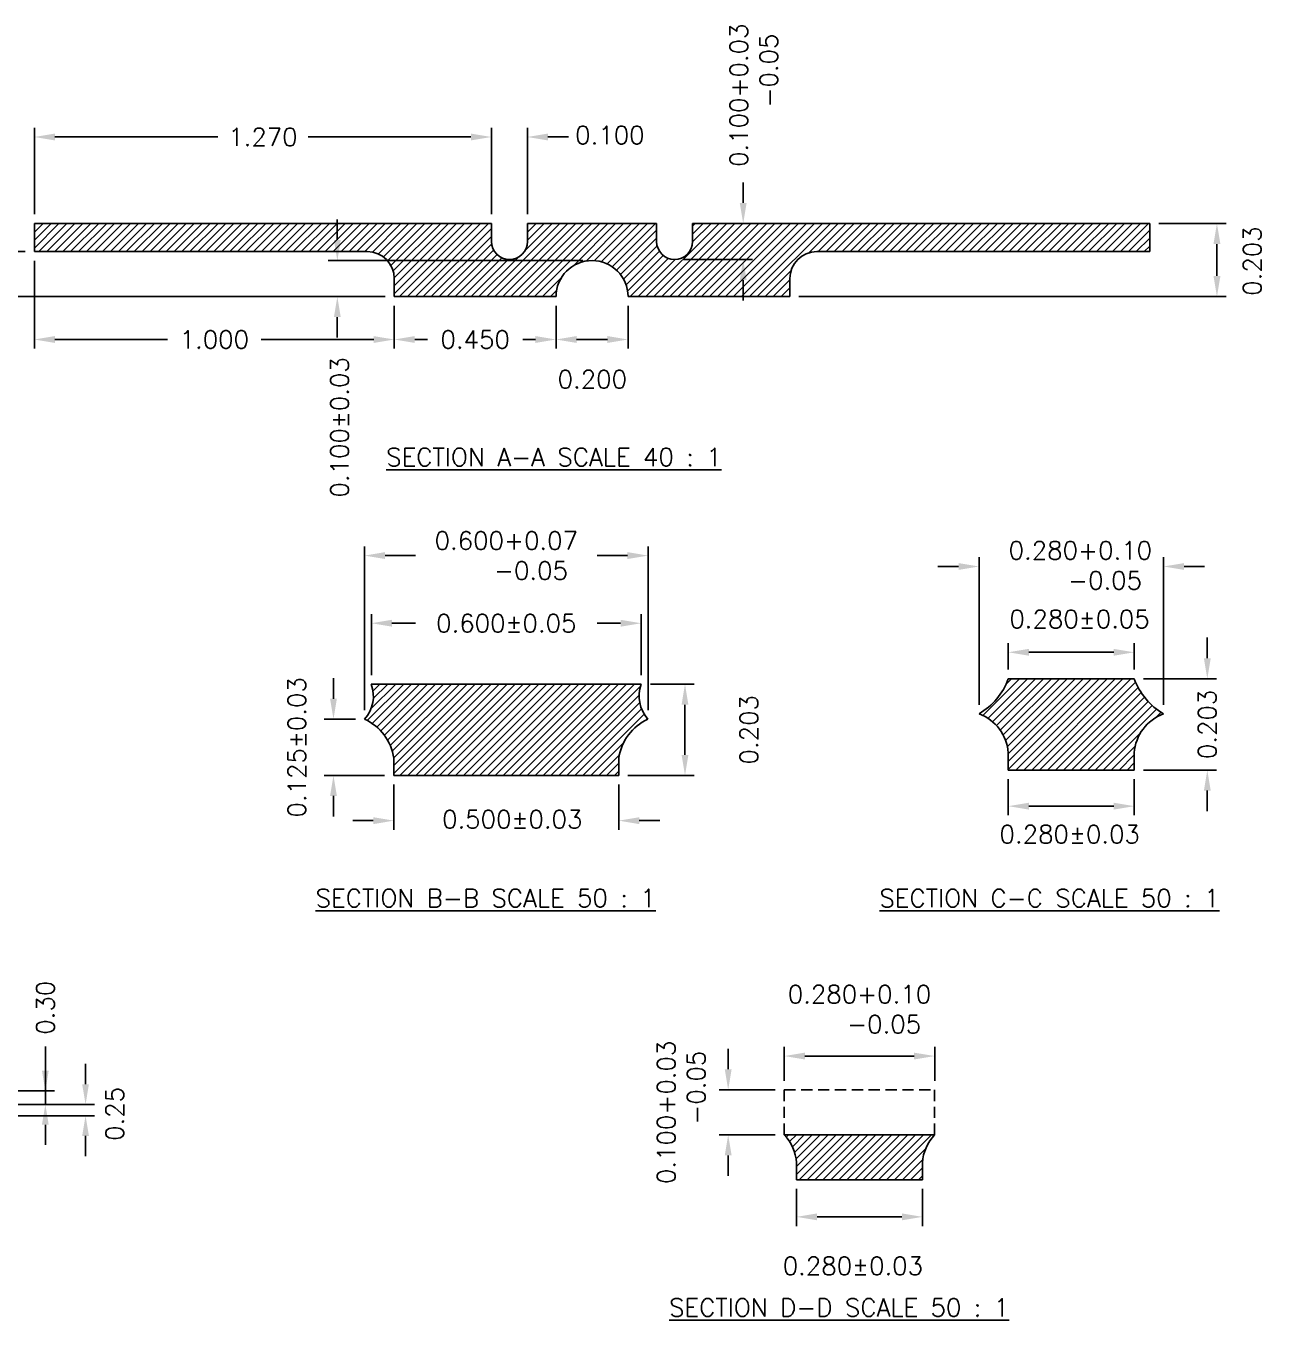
# Model space of a CAD drawing. Extents: x 227 to 481, y -322 to -150.
# Drawn here: x 343.8 to 481.4, y -293.5 to -149.6 of the extents above; entities that cross this region are included whole.
import ezdxf

# ---------------------------------------------------------------- set-up
doc = ezdxf.new("R2010")
doc.units = 0
doc.header["$LTSCALE"] = 5
doc.header["$MEASUREMENT"] = 0
doc.linetypes.add('HIDDEN', pattern=[0.375, 0.25, -0.125])
doc.layers.get('0').update_dxf_attribs({"linetype": 'CONTINUOUS'})
doc.layers.get('DEFPOINTS').update_dxf_attribs({"linetype": 'CONTINUOUS'})
for name, color, linetype in [('DIM', 3, 'CONTINUOUS'), ('HIDDEN', 6, 'HIDDEN'), ('Layer1', 4, 'CONTINUOUS')]:
    doc.layers.add(name, color=color, linetype=linetype)
doc.styles.add('ROMANS', font='romans.shx', dxfattribs={"height": 2})
doc.dimstyles.new('FRAME', dxfattribs={"dimscale": 25, "dimtxt": 0.08, "dimasz": 0.09, "dimexe": 0.04, "dimexo": 0.02, "dimgap": 0.04, "dimtad": 0, "dimdec": 3, "dimlfac": 0.2, "dimzin": 0, "dimdsep": 46, "dimtxsty": 'ROMANS', "dimcen": 0.04, "dimadec": 0, "dimazin": 0, "dimtfac": 1, "dimtdec": 4, "dimtofl": 0, "dimtmove": 2, "dimatfit": 3, "dimfxl": 1, "dimtolj": 1, "dimtzin": 0, "dimarcsym": 0})
doc.dimstyles.new('SECTIONA-A', dxfattribs={"dimscale": 25.4, "dimtxt": 0.08, "dimasz": 0.09, "dimexe": 0.04, "dimexo": 0.04, "dimgap": 0.04, "dimtad": 0, "dimdec": 3, "dimlfac": 0.025, "dimzin": 0, "dimdsep": 46, "dimtxsty": 'ROMANS', "dimcen": 0.04, "dimadec": 0, "dimazin": 0, "dimtfac": 1, "dimtdec": 3, "dimtofl": 0, "dimtmove": 2, "dimatfit": 3, "dimfxl": 1, "dimtolj": 1, "dimtzin": 0, "dimarcsym": 0})
doc.dimstyles.new('SECTIONB-B', dxfattribs={"dimscale": 25.4, "dimtxt": 0.08, "dimasz": 0.09, "dimexe": 0.04, "dimexo": 0.04, "dimgap": 0.04, "dimtad": 0, "dimdec": 3, "dimlfac": 0.02, "dimzin": 0, "dimdsep": 46, "dimtxsty": 'ROMANS', "dimcen": 0.04, "dimadec": 0, "dimazin": 0, "dimtfac": 1, "dimtdec": 4, "dimtofl": 0, "dimtmove": 2, "dimatfit": 3, "dimfxl": 1, "dimtolj": 1, "dimtzin": 0, "dimarcsym": 0})

# ---------------------------------------------------------------- blocks, each defined once
blk = doc.blocks.new('*D20')
at = {"layer": 'DEFPOINTS', "color": 0, "transparency": 16777216}
for p in [(515.01, 176.21), (515.01, 174.71), (540.68, 174.71)]:
    blk.add_point(p, dxfattribs=at)
at = {"layer": 'DIM', "color": 0, "lineweight": -2, "transparency": 16777216}
for p, q in [((540.68, 181.14), (540.68, 176.21)), ((540.68, 178.46), (540.68, 180.71)), ((515.51, 176.21), (541.68, 176.21)), ((540.68, 176.21), (540.68, 174.71)), ((515.51, 174.71), (541.68, 174.71)), ((540.68, 172.46), (540.68, 170.21))]:
    blk.add_line(p, q, dxfattribs=at)
at = {"layer": 'DIM', "color": 0, "transparency": 16777216}
for points in [[(540.3, 178.46), (541.05, 178.46), (540.68, 176.21)], [(540.3, 172.46), (541.05, 172.46), (540.68, 174.71)]]:
    blk.add_solid(points, dxfattribs=at)
at = {"layer": 'DIM', "color": 0, "transparency": 16777216, "insert": (540.68, 185.47), "char_height": 2, "attachment_point": 5, "rotation": 90, "style": 'ROMANS'}
blk.add_mtext('\\A1;0.30', dxfattribs=at)
blk = doc.blocks.new('*D21')
at = {"layer": 'DEFPOINTS', "color": 0, "transparency": 16777216}
for p in [(515.01, 174.71), (515.01, 173.46), (545.15, 173.46)]:
    blk.add_point(p, dxfattribs=at)
at = {"layer": 'DIM', "color": 0, "lineweight": -2, "transparency": 16777216}
for p, q in [((545.15, 176.96), (545.15, 179.21)), ((515.51, 174.71), (546.15, 174.71)), ((515.51, 173.46), (546.15, 173.46)), ((545.15, 171.21), (545.15, 168.96))]:
    blk.add_line(p, q, dxfattribs=at)
at = {"layer": 'DIM', "color": 0, "transparency": 16777216}
for points in [[(544.77, 176.96), (545.52, 176.96), (545.15, 174.71)], [(544.77, 171.21), (545.52, 171.21), (545.15, 173.46)]]:
    blk.add_solid(points, dxfattribs=at)
at = {"layer": 'DIM', "color": 0, "transparency": 16777216, "insert": (548.39, 173.66), "char_height": 2, "attachment_point": 5, "rotation": 90, "style": 'ROMANS'}
blk.add_mtext('\\A1;0.25', dxfattribs=at)
blk = doc.blocks.new('*D27')
at = {"layer": 'DEFPOINTS', "color": 0, "transparency": 16777216}
for p in [(606.91, 228.22), (576.91, 221.45), (606.91, 221.45)]:
    blk.add_point(p, dxfattribs=at)
at = {"layer": 'DIM', "color": 0, "lineweight": -2, "transparency": 16777216}
for p, q in [((576.91, 222.46), (576.91, 229.23)), ((606.91, 222.46), (606.91, 229.23)), ((579.19, 228.22), (581.8, 228.22)), ((604.62, 228.22), (602.02, 228.22))]:
    blk.add_line(p, q, dxfattribs=at)
at = {"layer": 'DIM', "color": 0, "transparency": 16777216}
for points in [[(579.19, 228.6), (579.19, 227.84), (576.91, 228.22)], [(604.62, 228.6), (604.62, 227.84), (606.91, 228.22)]]:
    blk.add_solid(points, dxfattribs=at)
at = {"layer": 'DIM', "color": 0, "transparency": 16777216, "insert": (591.91, 228.22), "char_height": 2, "attachment_point": 5, "style": 'ROMANS'}
blk.add_mtext('\\A1;0.600%%p0.05', dxfattribs=at)
blk = doc.blocks.new('*D28')
at = {"layer": 'DEFPOINTS', "color": 0, "transparency": 16777216}
for p in [(579.41, 211.3), (604.41, 211.3), (604.41, 206.27)]:
    blk.add_point(p, dxfattribs=at)
at = {"layer": 'DIM', "color": 0, "lineweight": -2, "transparency": 16777216}
for p, q in [((579.41, 210.28), (579.41, 205.25)), ((604.41, 210.28), (604.41, 205.25)), ((577.12, 206.27), (574.84, 206.27)), ((606.69, 206.27), (608.98, 206.27))]:
    blk.add_line(p, q, dxfattribs=at)
at = {"layer": 'DIM', "color": 0, "transparency": 16777216}
for points in [[(577.12, 206.65), (577.12, 205.88), (579.41, 206.27)], [(606.69, 206.65), (606.69, 205.88), (604.41, 206.27)]]:
    blk.add_solid(points, dxfattribs=at)
at = {"layer": 'DIM', "color": 0, "transparency": 16777216, "insert": (592.57, 206.42), "char_height": 2, "attachment_point": 5, "style": 'ROMANS'}
blk.add_mtext('\\A1;0.500%%p0.03', dxfattribs=at)
blk = doc.blocks.new('*D29')
at = {"layer": 'DEFPOINTS', "color": 0, "transparency": 16777216}
for p in [(607.66, 235.74), (576.16, 217.55), (607.66, 217.55)]:
    blk.add_point(p, dxfattribs=at)
at = {"layer": 'DIM', "color": 0, "lineweight": -2, "transparency": 16777216}
for p, q in [((576.16, 218.56), (576.16, 236.76)), ((607.66, 218.56), (607.66, 236.76)), ((578.44, 235.74), (581.8, 235.74)), ((605.37, 235.74), (602.02, 235.74))]:
    blk.add_line(p, q, dxfattribs=at)
at = {"layer": 'DIM', "color": 0, "transparency": 16777216}
for points in [[(578.44, 236.13), (578.44, 235.36), (576.16, 235.74)], [(605.37, 236.13), (605.37, 235.36), (607.66, 235.74)]]:
    blk.add_solid(points, dxfattribs=at)
at = {"layer": 'DIM', "color": 0, "transparency": 16777216, "insert": (591.91, 235.74), "char_height": 2, "attachment_point": 5, "style": 'ROMANS'}
blk.add_mtext('\\A1;0.600+0.07\\P    -0.05', dxfattribs=at)
blk = doc.blocks.new('*D30')
at = {"layer": 'DEFPOINTS', "color": 0, "transparency": 16777216}
for p in [(576.16, 217.55), (572.7, 211.3), (579.41, 211.3)]:
    blk.add_point(p, dxfattribs=at)
at = {"layer": 'DIM', "color": 0, "lineweight": -2, "transparency": 16777216}
for p, q in [((572.7, 219.83), (572.7, 222.12)), ((575.14, 217.55), (571.68, 217.55)), ((578.39, 211.3), (571.68, 211.3)), ((572.7, 209.01), (572.7, 206.73))]:
    blk.add_line(p, q, dxfattribs=at)
at = {"layer": 'DIM', "color": 0, "transparency": 16777216}
for points in [[(572.32, 219.83), (573.08, 219.83), (572.7, 217.55)], [(572.32, 209.01), (573.08, 209.01), (572.7, 211.3)]]:
    blk.add_solid(points, dxfattribs=at)
at = {"layer": 'DIM', "color": 0, "transparency": 16777216, "insert": (568.63, 214.42), "char_height": 2, "attachment_point": 5, "rotation": 90, "style": 'ROMANS'}
blk.add_mtext('\\A1;0.125%%p0.03', dxfattribs=at)
blk = doc.blocks.new('*D31')
at = {"layer": 'DEFPOINTS', "color": 0, "transparency": 16777216}
for p in [(606.91, 221.45), (611.77, 221.45), (604.41, 211.3)]:
    blk.add_point(p, dxfattribs=at)
at = {"layer": 'DIM', "color": 0, "lineweight": -2, "transparency": 16777216}
for p, q in [((607.92, 221.45), (612.79, 221.45)), ((611.77, 213.58), (611.77, 219.16)), ((605.42, 211.3), (612.79, 211.3))]:
    blk.add_line(p, q, dxfattribs=at)
at = {"layer": 'DIM', "color": 0, "transparency": 16777216}
for points in [[(611.39, 219.16), (612.15, 219.16), (611.77, 221.45)], [(611.39, 213.58), (612.15, 213.58), (611.77, 211.3)]]:
    blk.add_solid(points, dxfattribs=at)
at = {"layer": 'DIM', "color": 0, "transparency": 16777216, "insert": (618.88, 216.37), "char_height": 2, "attachment_point": 5, "rotation": 90, "style": 'ROMANS'}
blk.add_mtext('\\A1;0.203', dxfattribs=at)
blk = doc.blocks.new('*D32')
at = {"layer": 'DEFPOINTS', "color": 0, "transparency": 16777216}
for p in [(624.16, 166.33), (638.16, 166.33), (638.16, 162.21)]:
    blk.add_point(p, dxfattribs=at)
at = {"layer": 'DIM', "color": 0, "lineweight": -2, "transparency": 16777216}
for p, q in [((624.16, 165.32), (624.16, 161.19)), ((638.16, 165.32), (638.16, 161.19)), ((626.45, 162.21), (635.88, 162.21))]:
    blk.add_line(p, q, dxfattribs=at)
at = {"layer": 'DIM', "color": 0, "transparency": 16777216}
for points in [[(626.45, 162.59), (626.45, 161.83), (624.16, 162.21)], [(635.88, 162.59), (635.88, 161.83), (638.16, 162.21)]]:
    blk.add_solid(points, dxfattribs=at)
at = {"layer": 'DIM', "color": 0, "transparency": 16777216, "insert": (630.43, 156.76), "char_height": 2, "attachment_point": 5, "style": 'ROMANS'}
blk.add_mtext('\\A1;0.280%%p0.03', dxfattribs=at)
blk = doc.blocks.new('*D33')
at = {"layer": 'DEFPOINTS', "color": 0, "transparency": 16777216}
for p in [(616.57, 176.33), (622.81, 176.33), (622.81, 171.33)]:
    blk.add_point(p, dxfattribs=at)
at = {"layer": 'DIM', "color": 0, "lineweight": -2, "transparency": 16777216}
for p, q in [((616.57, 178.62), (616.57, 180.9)), ((621.79, 176.33), (615.55, 176.33)), ((621.79, 171.33), (615.55, 171.33)), ((616.57, 169.05), (616.57, 166.76))]:
    blk.add_line(p, q, dxfattribs=at)
at = {"layer": 'DIM', "color": 0, "transparency": 16777216}
for points in [[(616.19, 178.62), (616.95, 178.62), (616.57, 176.33)], [(616.19, 169.05), (616.95, 169.05), (616.57, 171.33)]]:
    blk.add_solid(points, dxfattribs=at)
at = {"layer": 'DIM', "color": 0, "transparency": 16777216, "insert": (611.36, 173.83), "char_height": 2, "attachment_point": 5, "rotation": 90, "style": 'ROMANS'}
blk.add_mtext('\\A1;0.100+0.03\\P    -0.05', dxfattribs=at)
blk = doc.blocks.new('*D34')
at = {"layer": 'DEFPOINTS', "color": 0, "transparency": 16777216}
for p in [(639.52, 180.09), (622.81, 176.33), (639.52, 176.33)]:
    blk.add_point(p, dxfattribs=at)
at = {"layer": 'DIM', "color": 0, "lineweight": -2, "transparency": 16777216}
for p, q in [((622.81, 177.35), (622.81, 181.11)), ((625.09, 180.09), (637.23, 180.09)), ((639.52, 177.35), (639.52, 181.11))]:
    blk.add_line(p, q, dxfattribs=at)
at = {"layer": 'DIM', "color": 0, "transparency": 16777216}
for points in [[(625.09, 180.47), (625.09, 179.71), (622.81, 180.09)], [(637.23, 180.47), (637.23, 179.71), (639.52, 180.09)]]:
    blk.add_solid(points, dxfattribs=at)
at = {"layer": 'DIM', "color": 0, "transparency": 16777216, "insert": (631.16, 185.3), "char_height": 2, "attachment_point": 5, "style": 'ROMANS'}
blk.add_mtext('\\A1;0.280+0.10\\P    -0.05', dxfattribs=at)
blk = doc.blocks.new('*D35')
at = {"layer": 'DEFPOINTS', "color": 0, "transparency": 16777216}
for p in [(661.7, 224.99), (647.7, 222.04), (661.7, 222.04)]:
    blk.add_point(p, dxfattribs=at)
at = {"layer": 'DIM', "color": 0, "lineweight": -2, "transparency": 16777216}
for p, q in [((647.7, 223.06), (647.7, 226.01)), ((661.7, 223.06), (661.7, 226.01)), ((649.99, 224.99), (659.42, 224.99))]:
    blk.add_line(p, q, dxfattribs=at)
at = {"layer": 'DIM', "color": 0, "transparency": 16777216}
for points in [[(649.99, 225.37), (649.99, 224.61), (647.7, 224.99)], [(659.42, 225.37), (659.42, 224.61), (661.7, 224.99)]]:
    blk.add_solid(points, dxfattribs=at)
at = {"layer": 'DIM', "color": 0, "transparency": 16777216, "insert": (655.62, 228.69), "char_height": 2, "attachment_point": 5, "style": 'ROMANS'}
blk.add_mtext('\\A1;0.280%%p0.05', dxfattribs=at)
blk = doc.blocks.new('*D36')
at = {"layer": 'DEFPOINTS', "color": 0, "transparency": 16777216}
for p in [(647.7, 211.89), (661.7, 211.89), (661.7, 207.88)]:
    blk.add_point(p, dxfattribs=at)
at = {"layer": 'DIM', "color": 0, "lineweight": -2, "transparency": 16777216}
for p, q in [((647.7, 210.88), (647.7, 206.86)), ((661.7, 210.88), (661.7, 206.86)), ((649.99, 207.88), (659.42, 207.88))]:
    blk.add_line(p, q, dxfattribs=at)
at = {"layer": 'DIM', "color": 0, "transparency": 16777216}
for points in [[(649.99, 208.26), (649.99, 207.5), (647.7, 207.88)], [(659.42, 208.26), (659.42, 207.5), (661.7, 207.88)]]:
    blk.add_solid(points, dxfattribs=at)
at = {"layer": 'DIM', "color": 0, "transparency": 16777216, "insert": (654.53, 204.75), "char_height": 2, "attachment_point": 5, "style": 'ROMANS'}
blk.add_mtext('\\A1;0.280%%p0.03', dxfattribs=at)
blk = doc.blocks.new('*D37')
at = {"layer": 'DEFPOINTS', "color": 0, "transparency": 16777216}
for p in [(661.7, 222.04), (669.82, 222.04), (661.7, 211.89)]:
    blk.add_point(p, dxfattribs=at)
at = {"layer": 'DIM', "color": 0, "lineweight": -2, "transparency": 16777216}
for p, q in [((669.82, 224.33), (669.82, 226.62)), ((662.72, 222.04), (670.83, 222.04)), ((662.72, 211.89), (670.83, 211.89)), ((669.82, 209.61), (669.82, 207.32))]:
    blk.add_line(p, q, dxfattribs=at)
at = {"layer": 'DIM', "color": 0, "transparency": 16777216}
for points in [[(669.44, 224.33), (670.2, 224.33), (669.82, 222.04)], [(669.44, 209.61), (670.2, 209.61), (669.82, 211.89)]]:
    blk.add_solid(points, dxfattribs=at)
at = {"layer": 'DIM', "color": 0, "transparency": 16777216, "insert": (669.82, 216.97), "char_height": 2, "attachment_point": 5, "rotation": 90, "style": 'ROMANS'}
blk.add_mtext('\\A1;0.203', dxfattribs=at)
blk = doc.blocks.new('*D38')
at = {"layer": 'DEFPOINTS', "color": 0, "transparency": 16777216}
for p in [(664.95, 234.53), (644.45, 218.14), (664.95, 218.14)]:
    blk.add_point(p, dxfattribs=at)
at = {"layer": 'DIM', "color": 0, "lineweight": -2, "transparency": 16777216}
for p, q in [((644.45, 219.16), (644.45, 235.55)), ((664.95, 219.16), (664.95, 235.55)), ((642.17, 234.53), (639.88, 234.53)), ((667.24, 234.53), (669.52, 234.53))]:
    blk.add_line(p, q, dxfattribs=at)
at = {"layer": 'DIM', "color": 0, "transparency": 16777216}
for points in [[(642.17, 234.91), (642.17, 234.15), (644.45, 234.53)], [(667.24, 234.91), (667.24, 234.15), (664.95, 234.53)]]:
    blk.add_solid(points, dxfattribs=at)
at = {"layer": 'DIM', "color": 0, "transparency": 16777216, "insert": (655.71, 234.65), "char_height": 2, "attachment_point": 5, "style": 'ROMANS'}
blk.add_mtext('\\A1;0.280+0.10\\P    -0.05', dxfattribs=at)
blk = doc.blocks.new('*D41')
at = {"layer": 'DEFPOINTS', "color": 0, "transparency": 16777216}
for p in [(539.46, 282.29), (539.46, 272.67), (590.26, 272.67)]:
    blk.add_point(p, dxfattribs=at)
at = {"layer": 'DIM', "color": 0, "lineweight": -2, "transparency": 16777216}
for p, q in [((539.46, 273.69), (539.46, 283.3)), ((541.74, 282.29), (559.84, 282.29)), ((587.97, 282.29), (569.87, 282.29)), ((590.26, 273.69), (590.26, 283.3))]:
    blk.add_line(p, q, dxfattribs=at)
at = {"layer": 'DIM', "color": 0, "transparency": 16777216}
for points in [[(541.74, 282.67), (541.74, 281.91), (539.46, 282.29)], [(587.97, 282.67), (587.97, 281.91), (590.26, 282.29)]]:
    blk.add_solid(points, dxfattribs=at)
at = {"layer": 'DIM', "color": 0, "transparency": 16777216, "insert": (564.86, 282.29), "char_height": 2, "attachment_point": 5, "style": 'ROMANS'}
blk.add_mtext('\\A1;1.270', dxfattribs=at)
blk = doc.blocks.new('*D42')
at = {"layer": 'DEFPOINTS', "color": 0, "transparency": 16777216}
for p in [(597.44, 264.55), (605.44, 264.55), (605.44, 259.77)]:
    blk.add_point(p, dxfattribs=at)
at = {"layer": 'DIM', "color": 0, "lineweight": -2, "transparency": 16777216}
for p, q in [((597.44, 263.53), (597.44, 258.76)), ((605.44, 263.53), (605.44, 258.76)), ((599.72, 259.77), (603.15, 259.77))]:
    blk.add_line(p, q, dxfattribs=at)
at = {"layer": 'DIM', "color": 0, "transparency": 16777216}
for points in [[(599.72, 260.15), (599.72, 259.39), (597.44, 259.77)], [(603.15, 260.15), (603.15, 259.39), (605.44, 259.77)]]:
    blk.add_solid(points, dxfattribs=at)
at = {"layer": 'DIM', "color": 0, "transparency": 16777216, "insert": (601.47, 255.35), "char_height": 2, "attachment_point": 5, "style": 'ROMANS'}
blk.add_mtext('\\A1;0.200', dxfattribs=at)
blk = doc.blocks.new('*D43')
at = {"layer": 'DEFPOINTS', "color": 0, "transparency": 16777216}
for p in [(663.42, 272.67), (623.42, 264.55), (670.89, 264.55)]:
    blk.add_point(p, dxfattribs=at)
at = {"layer": 'DIM', "color": 0, "lineweight": -2, "transparency": 16777216}
for p, q in [((664.43, 272.67), (671.91, 272.67)), ((670.89, 270.38), (670.89, 266.84)), ((624.43, 264.55), (671.91, 264.55))]:
    blk.add_line(p, q, dxfattribs=at)
at = {"layer": 'DIM', "color": 0, "transparency": 16777216}
for points in [[(670.51, 270.38), (671.28, 270.38), (670.89, 272.67)], [(670.51, 266.84), (671.28, 266.84), (670.89, 264.55)]]:
    blk.add_solid(points, dxfattribs=at)
at = {"layer": 'DIM', "color": 0, "transparency": 16777216, "insert": (674.82, 268.49), "char_height": 2, "attachment_point": 5, "rotation": 90, "style": 'ROMANS'}
blk.add_mtext('\\A1;0.203', dxfattribs=at)
blk = doc.blocks.new('*D44')
at = {"layer": 'DEFPOINTS', "color": 0, "transparency": 16777216}
for p in [(594.26, 282.29), (590.26, 272.67), (594.26, 272.67)]:
    blk.add_point(p, dxfattribs=at)
at = {"layer": 'DIM', "color": 0, "lineweight": -2, "transparency": 16777216}
for p, q in [((587.97, 282.29), (585.69, 282.29)), ((590.26, 273.69), (590.26, 283.3)), ((594.26, 273.69), (594.26, 283.3)), ((596.54, 282.29), (598.83, 282.29))]:
    blk.add_line(p, q, dxfattribs=at)
at = {"layer": 'DIM', "color": 0, "transparency": 16777216}
for points in [[(587.97, 282.67), (587.97, 281.91), (590.26, 282.29)], [(596.54, 282.67), (596.54, 281.91), (594.26, 282.29)]]:
    blk.add_solid(points, dxfattribs=at)
at = {"layer": 'DIM', "color": 0, "transparency": 16777216, "insert": (603.42, 282.5), "char_height": 2, "attachment_point": 5, "style": 'ROMANS'}
blk.add_mtext('\\A1;0.100', dxfattribs=at)
blk = doc.blocks.new('*D45')
at = {"layer": 'DEFPOINTS', "color": 0, "transparency": 16777216}
for p in [(539.46, 269.55), (579.46, 264.55), (579.46, 259.77)]:
    blk.add_point(p, dxfattribs=at)
at = {"layer": 'DIM', "color": 0, "lineweight": -2, "transparency": 16777216}
for p, q in [((539.46, 268.53), (539.46, 258.76)), ((579.46, 263.53), (579.46, 258.76)), ((541.74, 259.77), (554.25, 259.77)), ((577.17, 259.77), (564.66, 259.77))]:
    blk.add_line(p, q, dxfattribs=at)
at = {"layer": 'DIM', "color": 0, "transparency": 16777216}
for points in [[(541.74, 260.15), (541.74, 259.39), (539.46, 259.77)], [(577.17, 260.15), (577.17, 259.39), (579.46, 259.77)]]:
    blk.add_solid(points, dxfattribs=at)
at = {"layer": 'DIM', "color": 0, "transparency": 16777216, "insert": (559.46, 259.77), "char_height": 2, "attachment_point": 5, "style": 'ROMANS'}
blk.add_mtext('\\A1;1.000', dxfattribs=at)
blk = doc.blocks.new('*D40')
at = {"layer": 'DEFPOINTS', "color": 0, "transparency": 16777216}
for p in [(623.42, 272.67), (610.62, 268.66), (618.24, 268.66)]:
    blk.add_point(p, dxfattribs=at)
at = {"layer": 'DIM', "color": 0, "lineweight": -2, "transparency": 16777216}
for p, q in [((618.24, 274.96), (618.24, 277.24)), ((622.4, 272.67), (617.22, 272.67)), ((611.63, 268.66), (619.26, 268.66)), ((618.24, 266.38), (618.24, 264.09))]:
    blk.add_line(p, q, dxfattribs=at)
at = {"layer": 'DIM', "color": 0, "transparency": 16777216}
for points in [[(617.86, 274.96), (618.62, 274.96), (618.24, 272.67)], [(617.86, 266.38), (618.62, 266.38), (618.24, 268.66)]]:
    blk.add_solid(points, dxfattribs=at)
at = {"layer": 'DIM', "color": 0, "transparency": 16777216, "insert": (619.42, 286.93), "char_height": 2, "attachment_point": 5, "rotation": 90, "style": 'ROMANS'}
blk.add_mtext('\\A1;0.100+0.03\\P    -0.05', dxfattribs=at)
blk = doc.blocks.new('*D46')
at = {"layer": 'DEFPOINTS', "color": 0, "transparency": 16777216}
for p in [(579.46, 264.55), (597.44, 264.55), (597.44, 259.77)]:
    blk.add_point(p, dxfattribs=at)
at = {"layer": 'DIM', "color": 0, "lineweight": -2, "transparency": 16777216}
for p, q in [((579.46, 263.53), (579.46, 258.76)), ((597.44, 263.53), (597.44, 258.76)), ((581.74, 259.77), (583.15, 259.77)), ((595.15, 259.77), (593.75, 259.77))]:
    blk.add_line(p, q, dxfattribs=at)
at = {"layer": 'DIM', "color": 0, "transparency": 16777216}
for points in [[(581.74, 260.15), (581.74, 259.39), (579.46, 259.77)], [(595.15, 260.15), (595.15, 259.39), (597.44, 259.77)]]:
    blk.add_solid(points, dxfattribs=at)
at = {"layer": 'DIM', "color": 0, "transparency": 16777216, "insert": (588.45, 259.77), "char_height": 2, "attachment_point": 5, "style": 'ROMANS'}
blk.add_mtext('\\A1;0.450', dxfattribs=at)
blk = doc.blocks.new('*D47')
at = {"layer": 'DEFPOINTS', "color": 0, "transparency": 16777216}
for p in [(573.13, 268.55), (601.44, 268.55), (579.46, 264.55)]:
    blk.add_point(p, dxfattribs=at)
at = {"layer": 'DIM', "color": 0, "lineweight": -2, "transparency": 16777216}
for p, q in [((573.13, 270.84), (573.13, 273.12)), ((600.42, 268.55), (572.11, 268.55)), ((578.44, 264.55), (572.11, 264.55)), ((573.13, 262.26), (573.13, 259.98))]:
    blk.add_line(p, q, dxfattribs=at)
at = {"layer": 'DIM', "color": 0, "transparency": 16777216}
for points in [[(572.75, 270.84), (573.51, 270.84), (573.13, 268.55)], [(572.75, 262.26), (573.51, 262.26), (573.13, 264.55)]]:
    blk.add_solid(points, dxfattribs=at)
at = {"layer": 'DIM', "color": 0, "transparency": 16777216, "insert": (573.38, 250), "char_height": 2, "attachment_point": 5, "rotation": 90, "style": 'ROMANS'}
blk.add_mtext('\\A1;0.100%%p0.03', dxfattribs=at)
blk = doc.blocks.new('*D48')
at = {"layer": 'DEFPOINTS', "color": 0, "transparency": 16777216}
for p in [(539.46, 269.55), (532.47, 264.55), (579.46, 264.55)]:
    blk.add_point(p, dxfattribs=at)
at = {"layer": 'DIM', "color": 0, "lineweight": -2, "transparency": 16777216}
for p, q in [((532.47, 271.84), (532.47, 274.12)), ((538.44, 269.55), (531.46, 269.55)), ((578.44, 264.55), (531.46, 264.55)), ((532.47, 262.26), (532.47, 259.98))]:
    blk.add_line(p, q, dxfattribs=at)
at = {"layer": 'DIM', "color": 0, "transparency": 16777216}
for points in [[(532.09, 271.84), (532.85, 271.84), (532.47, 269.55)], [(532.09, 262.26), (532.85, 262.26), (532.47, 264.55)]]:
    blk.add_solid(points, dxfattribs=at)
at = {"layer": 'DIM', "color": 0, "transparency": 16777216, "insert": (528.74, 267.28), "char_height": 2, "attachment_point": 5, "rotation": 90, "style": 'ROMANS'}
blk.add_mtext('\\A1;0.125%%p0.03', dxfattribs=at)

msp = doc.modelspace()

# ---------------------------------------------------------------- hatches: boundary and pattern name
at = {"layer": 'Layer1'}
h = msp.add_hatch(dxfattribs=at)
h.set_pattern_fill('ANSI31', color=4, scale=5, style=0)
h.set_pattern_definition([(45, (-189.0365, 121.8941), (-0.44194174, 0.44194174), [])])
h.paths.add_polyline_path([(417.9054, -171.5561), (417.9054, -173.5623, -0.41421356), (415.9054, -175.5623, -0.41421356), (413.9054, -173.5623), (413.9054, -171.5561), (399.5454, -171.5561), (399.5454, -173.5623, -0.41421356), (397.5454, -175.5623, -0.41421356), (395.5454, -173.5623), (395.5454, -171.5561), (344.7454, -171.5561), (344.7454, -174.6761), (381.7454, -174.6761, -0.41421356), (384.7454, -177.6761), (384.7454, -179.6761), (402.7254, -179.6761, -1), (410.7254, -179.6761), (428.7054, -179.6761), (428.7054, -177.6761, -0.41421356), (431.7054, -174.6761), (468.7054, -174.6761), (468.7054, -171.5561)])
h = msp.add_hatch(dxfattribs=at)
h.set_pattern_fill('ANSI31', color=4, scale=5, style=0)
h.set_pattern_definition([(45, (-21.6884, -57.50477), (-0.4419417, 0.4419417), [])])
h.paths.add_polyline_path([(412.1956, -222.7773), (382.1956, -222.7773, -0.27480034), (381.4456, -226.6773, -0.25547615), (384.6956, -231.0162), (384.6956, -232.9273), (409.6956, -232.9273), (409.6956, -231.0162, -0.25547615), (412.9456, -226.6773, -0.27480034)])
h = msp.add_hatch(dxfattribs=at)
h.set_pattern_fill('ANSI31', color=4, scale=5, style=0)
h.set_pattern_definition([(45, (500.5875, 47.7806), (-0.4419417, 0.4419417), [])])
h.paths.add_polyline_path([(466.9898, -222.181), (452.9898, -222.181, -0.17392631), (449.7398, -226.081, -0.29529956), (452.9898, -230.4199), (452.9898, -232.331), (466.9898, -232.331), (466.9898, -230.4199, -0.29529956), (470.2398, -226.081, -0.17392631)])
h = msp.add_hatch(dxfattribs=at)
h.set_pattern_fill('ANSI31', color=4, scale=5, style=0)
h.set_pattern_definition([(45, (25.7042, -3.1056), (-0.4419417, 0.4419417), [])])
h.paths.add_polyline_path([(444.8051, -272.8941), (428.095, -272.8941, -0.17412299), (429.4501, -275.983), (429.4501, -277.8941), (443.4501, -277.8941), (443.4501, -275.983, -0.17412299)])

# ---------------------------------------------------------------- linework, layer by layer
for p, q in [((344.7454, -171.5561), (395.5454, -171.5561)), ((344.7454, -174.6761), (344.7454, -171.5561)), ((395.5454, -173.5623), (395.5454, -171.5561)), ((399.5454, -173.5623), (399.5454, -171.5561)), ((413.9054, -171.5561), (399.5454, -171.5561)), ((413.9054, -173.5623), (413.9054, -171.5561)), ((468.7054, -171.5561), (417.9054, -171.5561)), ((417.9054, -173.5623), (417.9054, -171.5561)), ((468.7054, -174.6761), (468.7054, -171.5561)), ((344.7454, -174.6761), (381.7454, -174.6761)), ((468.7054, -174.6761), (431.7054, -174.6761)), ((384.7454, -179.6761), (384.7454, -177.6761)), ((428.7054, -179.6761), (428.7054, -177.6761)), ((384.7454, -179.6761), (402.7254, -179.6761)), ((428.7054, -179.6761), (410.7254, -179.6761)), ((382.1956, -222.7773), (412.1956, -222.7773)), ((452.9898, -222.181), (466.9898, -222.181)), ((384.6956, -232.9273), (384.6956, -231.0162)), ((409.6956, -232.9273), (409.6956, -231.0162)), ((452.9898, -232.331), (452.9898, -230.4199)), ((466.9898, -232.331), (466.9898, -230.4199)), ((384.6956, -232.9273), (409.6956, -232.9273)), ((466.9898, -232.331), (452.9898, -232.331)), ((428.095, -272.8941), (444.8051, -272.8941)), ((429.4501, -277.8941), (429.4501, -275.983)), ((429.4501, -277.8941), (429.4501, -275.983)), ((443.4501, -277.8941), (443.4501, -275.983)), ((443.4501, -277.8941), (443.4501, -275.983)), ((429.4501, -277.8941), (443.4501, -277.8941))]:
    msp.add_line(p, q)
for centre, radius, start, end in [((397.5454, -173.5623), 2, 180, 270), ((397.5454, -173.5623), 2, 270, 0), ((415.9054, -173.5623), 2, 180, 270), ((415.9054, -173.5623), 2, 270, 360), ((381.7454, -177.6761), 3, 0, 90), ((431.7054, -177.6761), 3, 90, 180), ((406.7254, -179.6761), 4, 0, 180), ((378.5405, -224.0966), 3.8859, 318.383242, 19.845704), ((415.8507, -224.0966), 3.8859, 160.154296, 221.616758), ((445.9285, -219.6008), 7.5179, 300.461339, 339.927518), ((474.051, -219.6008), 7.5179, 200.072482, 239.538661), ((379.1019, -231.8195), 5.6512, 8.172315, 65.496974), ((415.2894, -231.8195), 5.6512, 114.503026, 171.827685), ((448.0118, -230.7619), 4.9897, 3.93095, 69.738339), ((471.9677, -230.7619), 4.9897, 110.261661, 176.06905), ((424.4721, -276.3251), 4.9897, 3.93095, 43.440878), ((448.428, -276.3251), 4.9897, 136.559122, 176.06905)]:
    msp.add_arc(centre, radius, start, end)
at = {"layer": 'HIDDEN', "color": 6, "linetype": 'HIDDEN'}
for p, q in [((428.095, -267.8941), (444.8051, -267.8941)), ((428.095, -272.8941), (428.095, -267.8941)), ((444.8051, -267.8941), (444.8051, -272.8941))]:
    msp.add_line(p, q, dxfattribs=at)

# ---------------------------------------------------------------- texts
at = {"style": 'ROMANS'}
for s, p in [('%%USECTION A-A SCALE 40 : 1%%U', (383.847, -198.5283)), ('%%USECTION B-B SCALE 50 : 1%%U', (376.0059, -247.5697)), ('%%USECTION C-C SCALE 50 : 1%%U', (438.6696, -247.5772)), ('%%USECTION D-D SCALE 50 : 1%%U', (415.2934, -293.0966))]:
    msp.add_text(s, height=2, dxfattribs=at).set_placement(p)

# ---------------------------------------------------------------- dimensions: what is measured, and where the dimension line sits
at = {"layer": 'DIM'}
dim = msp.add_linear_dim(base=(423.5288, -175.5623), p1=(428.7054, -171.5561), p2=(415.9054, -175.5623), angle=90, text='<>+0.03\\P    -0.05', dimstyle='SECTIONA-A', override={"dimtmove": 1}, dxfattribs=at)
dim.commit()
dim.dimension.update_dxf_attribs({"geometry": '*D40', "text_midpoint": (424.7057, -157.2948), "dimtype": 128, "insert": (-194.7117, -444.2256)})
dim = msp.add_linear_dim(base=(344.7454, -161.9381), p1=(395.5454, -171.5561), p2=(344.7454, -171.5561), dimstyle='SECTIONA-A', override={"dimtmove": 1}, dxfattribs=at)
dim.commit()
dim.dimension.update_dxf_attribs({"geometry": '*D41', "text_midpoint": (370.1454, -161.9381), "insert": (-194.7117, -444.2256)})
for base, p1, p2, picture, middle in [((399.5454, -161.9381), (395.5454, -171.5561), (399.5454, -171.5561), '*D44', (408.7059, -161.7238)), ((410.7254, -184.4516), (402.7254, -179.6761), (410.7254, -179.6761), '*D42', (406.7615, -188.8763))]:
    dim = msp.add_linear_dim(base=base, p1=p1, p2=p2, dimstyle='SECTIONA-A', dxfattribs=at)
    dim.commit()
    dim.dimension.update_dxf_attribs({"geometry": picture, "text_midpoint": middle, "dimtype": 128, "insert": (-194.7117, -444.2256)})
for base, p1, p2, picture, middle in [((337.7601, -179.6761), (344.7454, -174.6761), (384.7454, -179.6761), '*D48', (334.0303, -176.944)), ((378.4149, -175.6761), (384.7454, -179.6761), (406.7254, -175.6761), '*D47', (378.6636, -194.221))]:
    dim = msp.add_linear_dim(base=base, p1=p1, p2=p2, angle=90, text='<>%%p0.03', dimstyle='SECTIONA-A', dxfattribs=at)
    dim.commit()
    dim.dimension.update_dxf_attribs({"geometry": picture, "text_midpoint": middle, "dimtype": 128, "insert": (-194.7117, -444.2256)})
dim = msp.add_linear_dim(base=(476.1823, -179.6761), p1=(468.7054, -171.5561), p2=(428.7054, -179.6761), angle=90, dimstyle='SECTIONA-A', dxfattribs=at)
dim.commit()
dim.dimension.update_dxf_attribs({"geometry": '*D43', "text_midpoint": (480.109, -175.7334), "dimtype": 128, "insert": (-194.7117, -444.2256)})
for base, p1, p2, picture, middle, set_off in [((384.7454, -184.4516), (344.7454, -174.6761), (384.7454, -179.6761), '*D45', (364.7454, -184.4516), (-194.7117, -444.2256)), ((402.7254241893, -184.4516118889), (384.7454241893, -179.6760503138), (402.7254241893, -179.6760503138), '*D46', (393.7354241893, -184.4516118889), (-194.7117275999, -444.2256073732))]:
    dim = msp.add_linear_dim(base=base, p1=p1, p2=p2, dimstyle='SECTIONA-A', dxfattribs=at)
    dim.commit()
    dim.dimension.update_dxf_attribs({"geometry": picture, "text_midpoint": middle, "insert": set_off})
for base, p1, p2, text, picture, middle in [((412.9456, -208.4808), (381.4456, -226.6773), (412.9456, -226.6773), '0.600+0.07\\P    -0.05', '*D29', (397.1956, -208.4808)), ((412.1956, -216.0072), (382.1956, -222.7773), (412.1956, -222.7773), '<>%%p0.05', '*D27', (397.1956, -216.0072)), ((444.8051, -264.1326), (428.095, -267.8941), (444.8051, -267.8941), '0.280+0.10\\P    -0.05', '*D34', (436.4501, -258.9259))]:
    dim = msp.add_linear_dim(base=base, p1=p1, p2=p2, text=text, dimstyle='SECTIONB-B', dxfattribs=at)
    dim.commit()
    dim.dimension.update_dxf_attribs({"geometry": picture, "text_midpoint": middle, "insert": (-194.7117, -444.2256)})
for base, p1, p2, text, picture, middle in [((470.2398, -209.6921), (449.7398, -226.081), (470.2398, -226.081), '0.280+0.10\\P    -0.05', '*D38', (461.001, -209.5725)), ((466.9898, -219.2342), (452.9898, -222.181), (466.9898, -222.181), '<>%%p0.05', '*D35', (460.9106, -215.5321)), ((409.6956, -237.9599), (384.6956, -232.9273), (409.6956, -232.9273), '<>%%p0.03', '*D28', (397.8606, -237.8064)), ((443.4501, -282.0168), (429.4501, -277.8941), (443.4501, -277.8941), '<>%%p0.03', '*D32', (435.7204, -287.463))]:
    dim = msp.add_linear_dim(base=base, p1=p1, p2=p2, text=text, dimstyle='SECTIONB-B', dxfattribs=at)
    dim.commit()
    dim.dimension.update_dxf_attribs({"geometry": picture, "text_midpoint": middle, "dimtype": 128, "insert": (-194.7117, -444.2256)})
for base, p1, p2, picture, middle in [((475.1057, -222.181), (466.9898, -232.331), (466.9898, -222.181), '*D37', (475.1057, -227.256)), ((417.0616, -222.7773), (409.6956, -232.9273), (412.1956, -222.7773), '*D31', (424.1731, -227.8523))]:
    dim = msp.add_linear_dim(base=base, p1=p1, p2=p2, angle=90, dimstyle='SECTIONB-B', dxfattribs=at)
    dim.commit()
    dim.dimension.update_dxf_attribs({"geometry": picture, "text_midpoint": middle, "insert": (-194.7117, -444.2256)})
for base, p1, p2, text, picture, middle in [((377.9846, -232.9273), (381.4456, -226.6773), (384.6956, -232.9273), '<>%%p0.03', '*D30', (373.9208, -229.8023)), ((421.8565, -267.8941), (428.095, -272.8941), (428.095, -267.8941), '<>+0.03\\P    -0.05', '*D33', (416.6498, -270.3941))]:
    dim = msp.add_linear_dim(base=base, p1=p1, p2=p2, angle=90, text=text, dimstyle='SECTIONB-B', dxfattribs=at)
    dim.commit()
    dim.dimension.update_dxf_attribs({"geometry": picture, "text_midpoint": middle, "insert": (-194.7117, -444.2256)})
dim = msp.add_linear_dim(base=(466.9898, -236.3475), p1=(452.9898, -232.331), p2=(466.9898, -232.331), text='<>%%p0.03', dimstyle='SECTIONB-B', override={"dimtmove": 1}, dxfattribs=at)
dim.commit()
dim.dimension.update_dxf_attribs({"geometry": '*D36', "text_midpoint": (459.8156, -239.4766), "dimtype": 128, "insert": (-194.7117, -444.2256)})
for base, p1, p2, override, picture, middle in [((345.9657, -269.5143), (320.2981, -268.0143), (320.2981, -269.5143), {"dimdec": 2, "dimtmove": 1}, '*D20', (346.1334, -258.7538)), ((350.4358, -270.7643), (320.2981, -269.5143), (320.2981, -270.7643), {"dimdec": 2}, '*D21', (353.6765, -270.5621))]:
    dim = msp.add_linear_dim(base=base, p1=p1, p2=p2, angle=90, dimstyle='FRAME', override=override, dxfattribs=at)
    dim.commit()
    dim.dimension.update_dxf_attribs({"geometry": picture, "text_midpoint": middle, "dimtype": 128, "insert": (-194.7117, -444.2256)})

doc.saveas('drawing.dxf')
